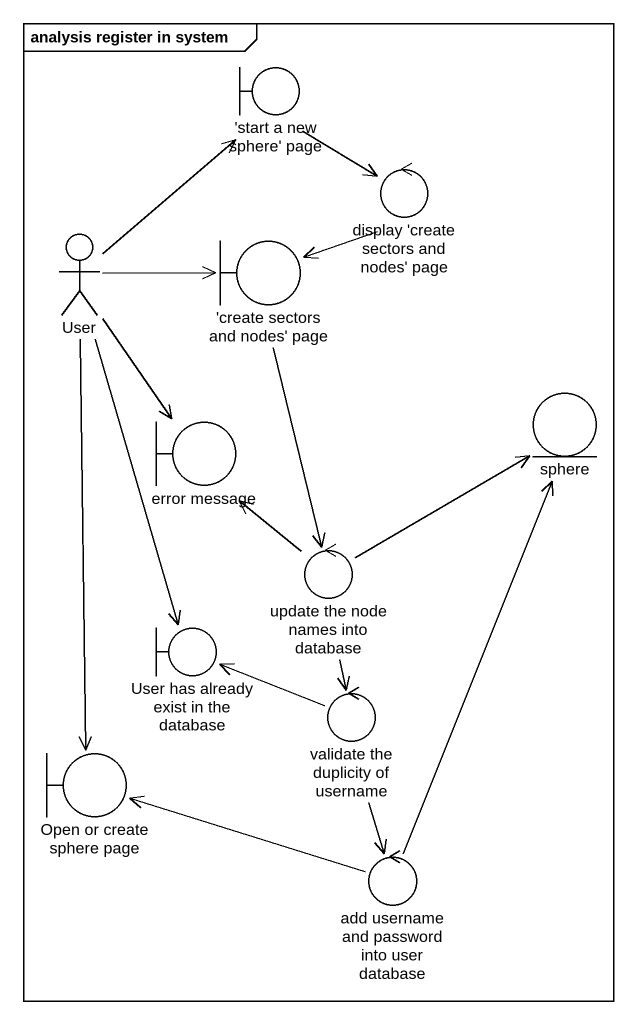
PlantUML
@startuml
mainframe analysis register in system
boundary "'start a new sphere' page" as start_a_new_sphere_page
control "display 'create sectors and nodes' page" as display_create_sectors_and
actor User
boundary "'create sectors and nodes' page" as create_sectors_and_nodes
entity sphere
boundary "error message" as error_message
control "update the node names into database" as update_the_node_names_into
boundary "User has already exist in the database" as User_has_already_exist_in
control "validate the duplicity of username" as validate_the_duplicity_of
boundary "Open or create sphere page" as Open_or_create_sphere_page
control "add username and password into user database" as add_username_and_password
start_a_new_sphere_page --> display_create_sectors_and
display_create_sectors_and -left-> create_sectors_and_nodes
User -up-> start_a_new_sphere_page
User -right-> create_sectors_and_nodes
User --> error_message
User --> User_has_already_exist_in
User --> Open_or_create_sphere_page
create_sectors_and_nodes --> update_the_node_names_into
update_the_node_names_into -up-> sphere
update_the_node_names_into -up-> error_message
update_the_node_names_into --> validate_the_duplicity_of
validate_the_duplicity_of -left-> User_has_already_exist_in
validate_the_duplicity_of --> add_username_and_password
add_username_and_password -up-> sphere
add_username_and_password -left-> Open_or_create_sphere_page
@enduml
